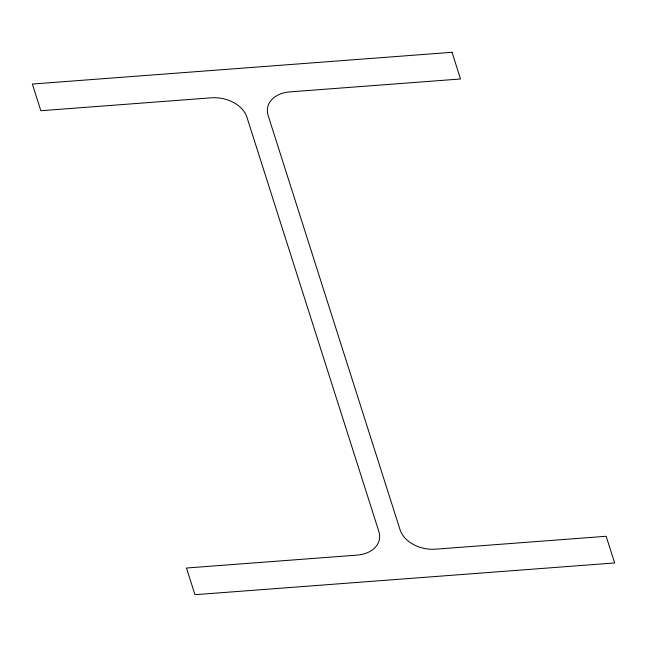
<?xml version="1.0" encoding="UTF-8"?>
<svg xmlns="http://www.w3.org/2000/svg" width="647" height="647" viewBox="0 0 647 647"><rect width="100%" height="100%" fill="white"/><g stroke="black" fill="none" stroke-linecap="round" stroke-linejoin="round"><path stroke-width="0.97" d="M452.035 52.302L32.35 84.045L40.842 110.718L211.512 97.81A29.657 21.189 11.7 0 1 246.903 117.147L378.843 531.462A29.657 21.189 11.7 0 1 357.136 555.11L186.473 568.017L194.965 594.698L614.65 562.955L606.158 536.282L435.488 549.19A29.657 21.189 11.7 0 1 400.097 529.853L268.157 115.538A29.657 21.189 11.7 0 1 289.864 91.89L460.527 78.983L452.035 52.302"/></g></svg>
